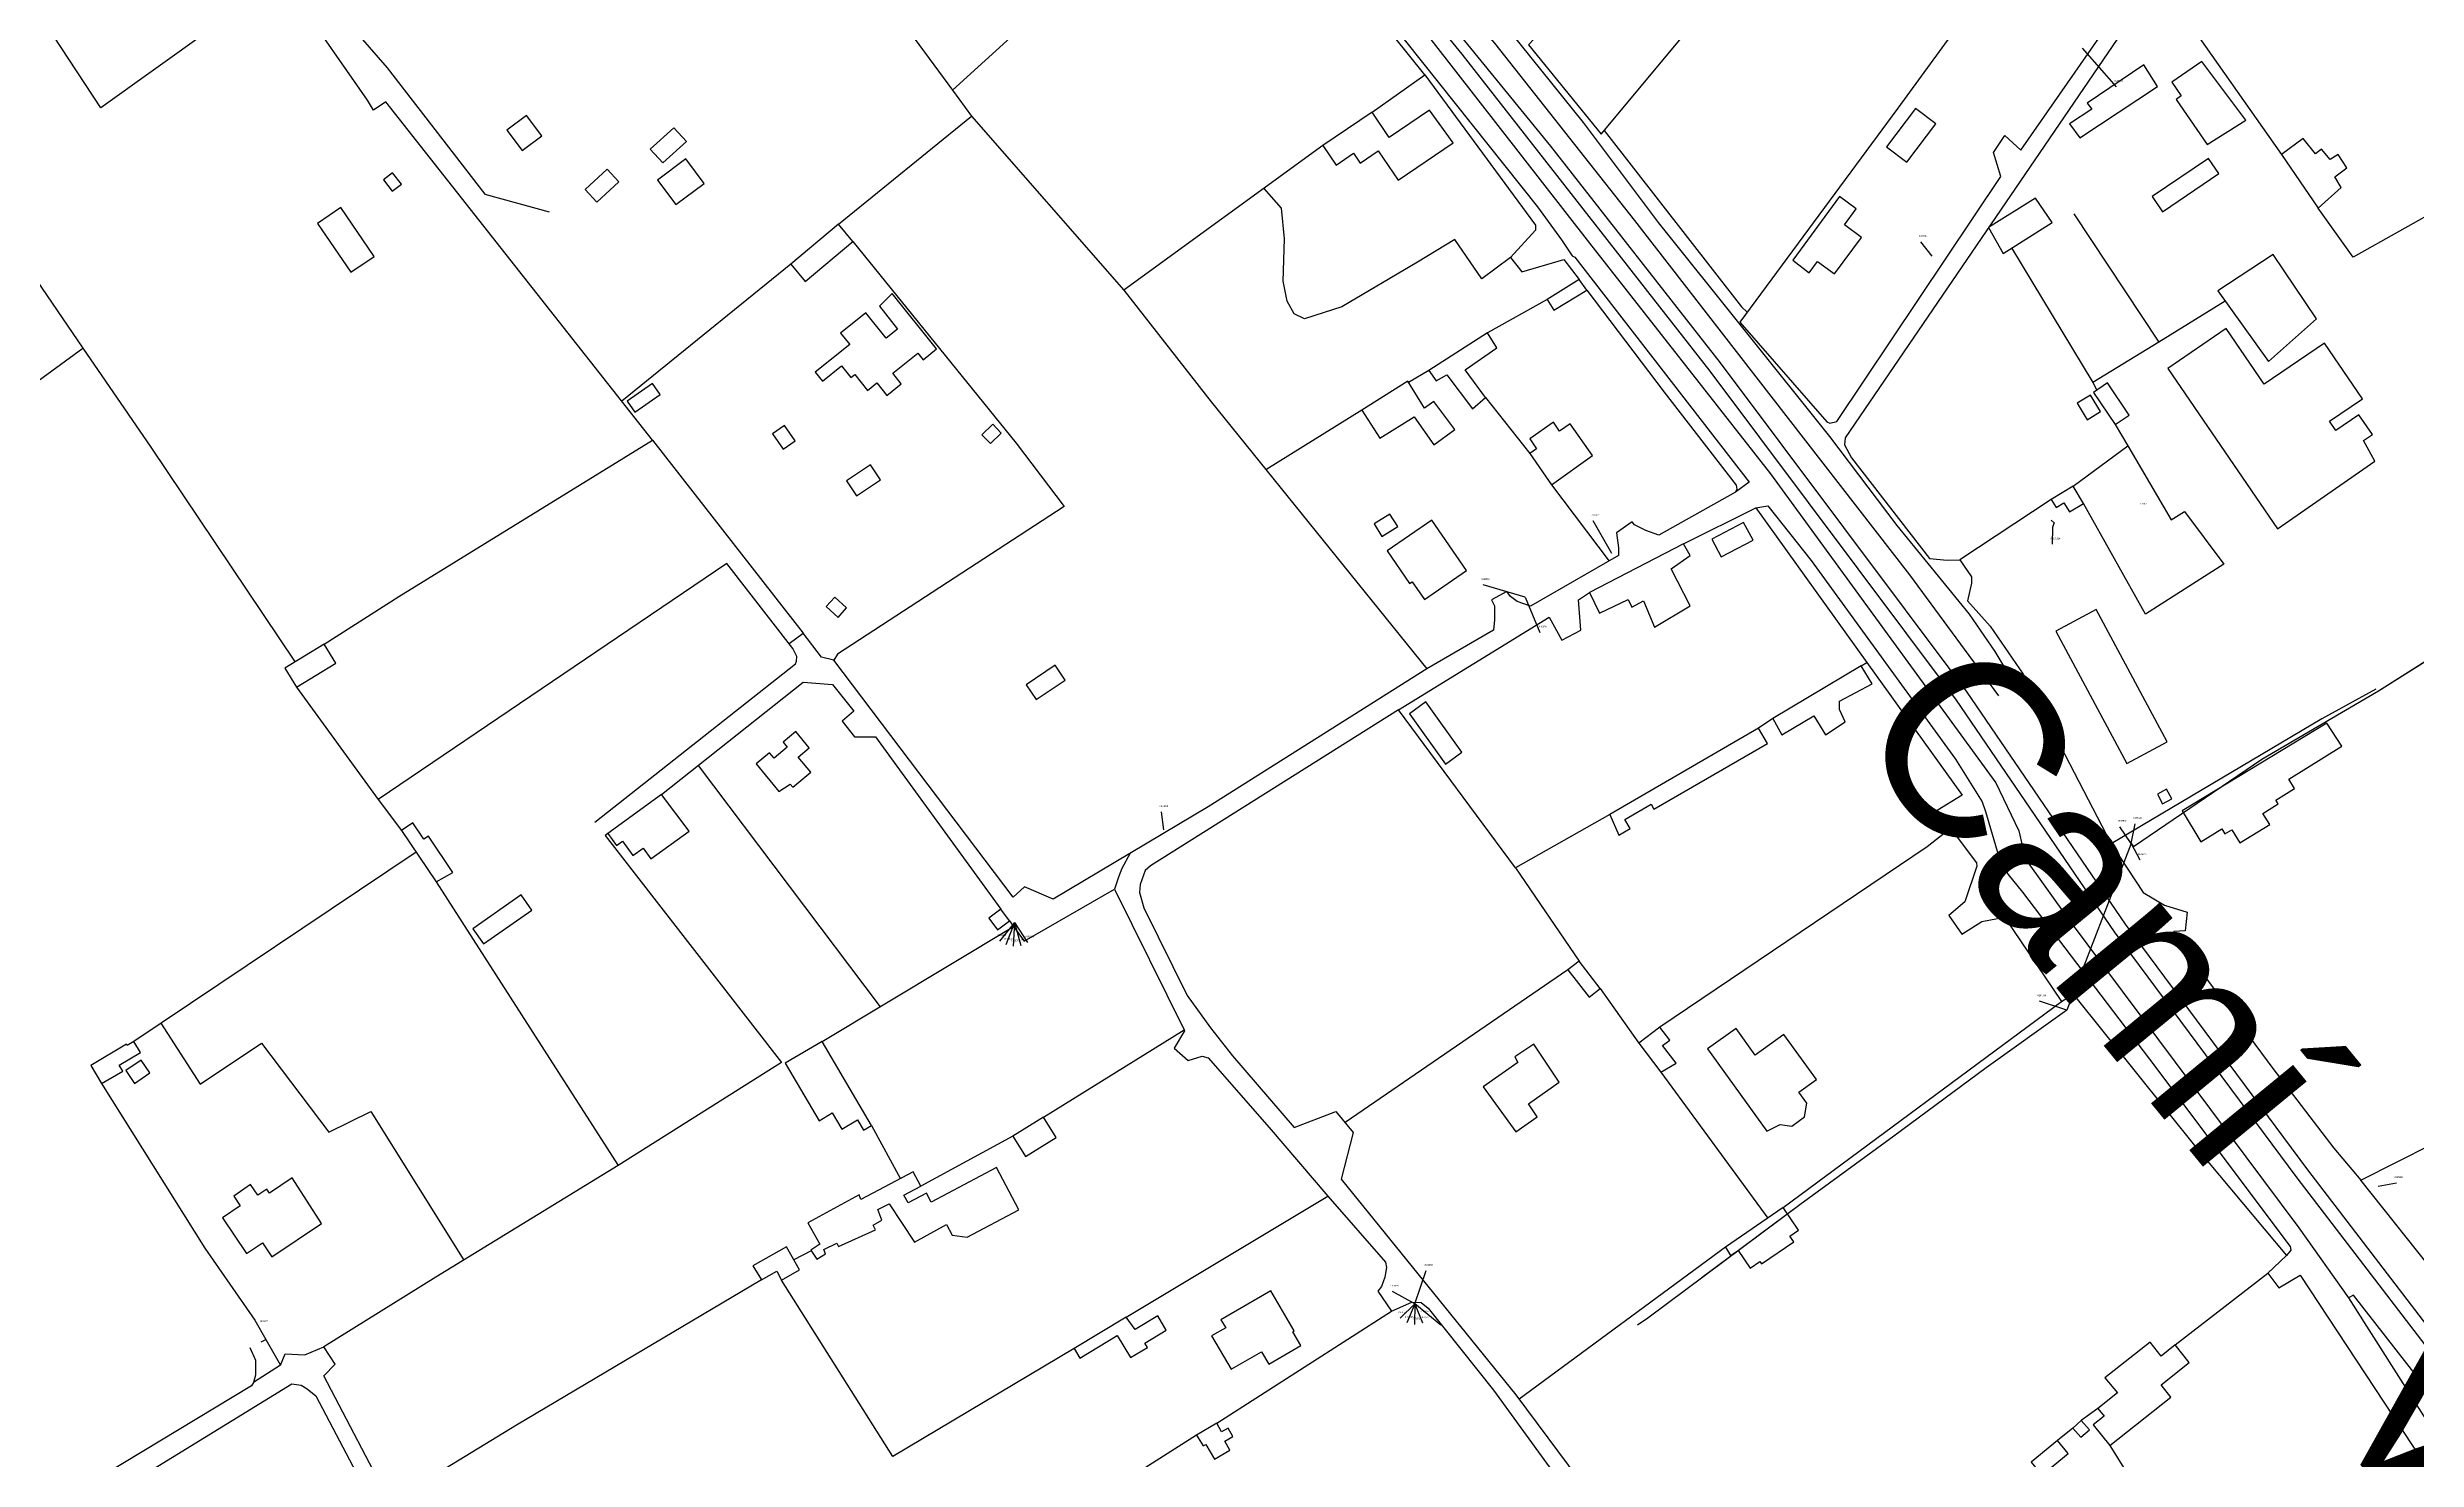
# Model space of a CAD drawing. Header units: millimetres. Extents: x 487814 to 495125, y 4392873 to 4398925.
# Drawn here: x 493228 to 493762, y 4395401 to 4395719 of the extents above; entities that cross this region are included whole.
import ezdxf
from ezdxf.enums import TextEntityAlignment as Align

# ---------------------------------------------------------------- set-up
doc = ezdxf.new("R2010")
doc.units = ezdxf.units.MM
doc.linetypes.add('Tramo_BT__380_A_E_Tr', pattern=[2, 1, 1])
doc.linetypes.add('Tramo_BT__380_A_P_Tr', pattern=[2, 1, 1])
for name, color, linetype in [('Acometida_rotulo', 7, 'Continuous'), ('Cartografia_Base', 8, 'Continuous'), ('Texto_Cartografia_Territorial', 7, 'Continuous'), ('Tramo_BT__380_A_E_Trazado', 10, 'Tramo_BT__380_A_E_Tr'), ('Tramo_BT__380_A_P_Trazado', 10, 'Tramo_BT__380_A_P_Tr')]:
    doc.layers.add(name, color=color, linetype=linetype)
doc.styles.get("Standard").update_dxf_attribs({"font": 'arial.ttf'})

msp = doc.modelspace()

# ---------------------------------------------------------------- linework, layer by layer
at = {"layer": 'Cartografia_Base'}
for p, q in [((493707.24, 4395729.18, 97.7), (493731.5, 4395694.7, 97.3)), ((493432.16, 4395709.16, 101.18), (493436.47, 4395703.31, 101.09)), ((493406.52, 4395679.01, 102.1), (493436.47, 4395703.31, 101.09)), ((493436.47, 4395703.31, 101.09), (493470.76, 4395664.14, 100.28)), ((493515.6, 4395696.72, 101.49), (493470.76, 4395664.14, 100.28)), ((493684.73, 4395681.35, 97.7), (493703.85, 4395652.5, 97.91)), ((493670.7, 4395673.67, 97.91), (493689.01, 4395643.41, 98.31)), ((493395.72, 4395670.03, 104.32), (493357.67, 4395639.2, 105.33)), ((493566.12, 4395662.05, 102.5), (493552.64, 4395654.55, 102.5)), ((493718.83, 4395661.69, 97.5), (493703.85, 4395652.5, 97.91)), ((493703.85, 4395652.5, 97.91), (493689.01, 4395643.41, 98.31)), ((493539.49, 4395646.11, 100.28), (493534.86, 4395643.42, 100.28)), ((493689.01, 4395643.41, 98.31), (493689.89, 4395641.64, 97.91)), ((493524.33, 4395637.13, 100.28), (493502.75, 4395623.72, 100.28)), ((493552.18, 4395640, 101.29), (493562.19, 4395627.37, 101.29)), ((493694.07, 4395633.92, 98.11), (493696.89, 4395629.11, 98.07)), ((493364.62, 4395630.42, 103.51), (493398.55, 4395586.98, 102.91)), ((493684.56, 4395620.02, 97.51), (493696.89, 4395629.11, 98.07)), ((493567.05, 4395620.39, 101.29), (493580.04, 4395603.2, 101.29)), ((493679.64, 4395617.05, 100.32), (493659.05, 4395603.48, 98.52)), ((493395.36, 4395584.6, 102.91), (493398.55, 4395586.98, 102.91)), ((493636.86, 4395579.64, 100.76), (493638.14, 4395580.37, 101.67)), ((493284.39, 4395574.81, 103.11), (493302.82, 4395549.55, 102.91)), ((493616.9, 4395567.73, 99.95), (493613.73, 4395565.59, 99.95)), ((493374.86, 4395557.18, 102.91), (493415.84, 4395502.88, 101.9)), ((493311.37, 4395537.67, 101.97), (493247.81, 4395495.07, 101.97)), ((493315.86, 4395530.99, 103.11), (493356.9, 4395467.11, 101.29)), ((493559.01, 4395534.13, 97.94), (493573.3, 4395513.11, 97.74)), ((493402.82, 4395495.07, 102.5), (493445.91, 4395520.92, 102.44)), ((493444.97, 4395522.2, 102.5), (493445.91, 4395520.92, 102.44)), ((493570.78, 4395511.16, 98.54), (493520.59, 4395476.81, 98.34)), ((493578.06, 4395506.95, 97.33), (493586.72, 4395494.67, 97.13)), ((493619.25, 4395457.65, 97.18), (493681.95, 4395504.03, 97.96)), ((493452.66, 4395478.04, 102.3), (493484.34, 4395497.66, 100.28)), ((493591.7, 4395488.11, 97.33), (493615.8, 4395455.28, 97.13)), ((493413.96, 4395476.14, 101.29), (493420.44, 4395464.16, 101.29)), ((493445.76, 4395473.76, 102.1), (493425.01, 4395462.46, 102.5)), ((493471.31, 4395433, 101.09), (493516.68, 4395460.24, 99.98)), ((493400.34, 4395447.93, 100.48), (493396.44, 4395445.92, 100.48)), ((493606.27, 4395448.75, 97.19), (493559.8, 4395414.55, 98.27)), ((493707.59, 4395426.75, 96.34), (493728.45, 4395442.91, 97.13)), ((493491.67, 4395409.09, 100.78), (493531.06, 4395434.34, 100.1)), ((493276.48, 4395427.45, 103.31), (493277.48, 4395427.95, 104.24)), ((493280.79, 4395422.2, 102.71), (493274.76, 4395418.27, 102.71)), ((493690.15, 4395412.46, 96.75), (493686.41, 4395409.69, 96.75)), ((493684.51, 4395408, 96.75), (493681.05, 4395405.25, 96.75))]:
    msp.add_line(p, q, dxfattribs=at)
for points in [[(493225.99, 4396081.46, 109.32), (493239.39, 4396071.25, 109.32), (493244.06, 4396067.45, 109.18), (493248.95, 4396063.19, 108.87), (493264.01, 4396049.45, 108.71), (493293.71, 4396020.97, 108.18), (493321.63, 4395990.77, 107.45), (493342.11, 4395967.05, 107.13), (493366.88, 4395937.12, 106.39), (493388.24, 4395910.6, 105.51), (493469.96, 4395811.36, 104.75), (493546.92, 4395717.28, 102.74), (493602.72, 4395645.95, 101.53), (493658.21, 4395571.91, 100.32), (493693.84, 4395519.72, 99.52), (493734.98, 4395464.34, 98.71), (493777.05, 4395409.43, 97.51), (493836.33, 4395333.29, 96.3), (493860.16, 4395303.13, 95.9), (493877.02, 4395284.15, 95.49), (493894.85, 4395264.69, 95.09), (493912.92, 4395246.87, 94.89), (493972.83, 4395191.4, 94.04), (494013.05, 4395153.78, 93.84)], [(493337.03, 4395977.49, 102.86), (493340.36, 4395977.07, 102.86), (493343.98, 4395975.73, 102.94), (493347.51, 4395973.52, 103.06), (493351.08, 4395969.49, 103.37), (493354.42, 4395965, 103.89), (493357.06, 4395960.9, 104.04), (493361.44, 4395954.7, 104.06), (493373.31, 4395940.36, 104.01), (493376.51, 4395937.39, 104.01), (493378.71, 4395935.06, 104.13), (493382.32, 4395930.33, 104.13), (493389.1, 4395920.8, 103.95), (493414.43, 4395888.34, 103.76), (493431.44, 4395867.02, 103.36), (493455.16, 4395839.43, 103.16), (493502.16, 4395780.76, 102.95), (493529.3, 4395748.35, 102.15), (493554.25, 4395719.78, 101.14), (493585.78, 4395679.82, 99.73), (493647.72, 4395600.07, 99.12), (493667.77, 4395572.84, 99.12)], [(493337.79, 4395976.56, 105), (493344.41, 4395968.98, 105), (493369.21, 4395939, 105.04), (493390.58, 4395912.49, 105.08), (493566.89, 4395696.62, 101.94), (493605.09, 4395647.78, 100.26), (493660.65, 4395573.65, 100), (493696.28, 4395521.46, 97.21), (493737.39, 4395466.13, 97.13), (493779.42, 4395411.27, 95), (493838.64, 4395335.2, 95.71), (493862.46, 4395305.05, 95), (493879.26, 4395286.15, 95), (493897.01, 4395266.77, 95), (493915.01, 4395249.02, 94.14), (493932.11, 4395233.11, 94.14), (493966.99, 4395201.97, 94.89)], [(493558.92, 4395722.93, 101.95), (493563.69, 4395725.96, 101.75), (493565.43, 4395723.17, 101.75), (493561.92, 4395719.37, 101.55), (493578.24, 4395699.32, 100.94), (493665.48, 4395803.99, 99.12), (493647.89, 4395823.22, 99.73), (493647.55, 4395823.39, 99.74), (493588.06, 4395758.55, 100.33), (493556.42, 4395725.77, 102.04), (493558.92, 4395722.93, 101.95)], [(493290.68, 4395584.46, 103.91), (493307.43, 4395595.2, 103.91), (493364.62, 4395630.42, 104.12), (493304.57, 4395706.55, 104.52), (493301.73, 4395704.68, 103.91), (493300.42, 4395706.98, 103.91), (493284.74, 4395729.55, 103.91), (493256.9, 4395769.22, 104.32), (493242.28, 4395789.5, 104.32), (493238.36, 4395791.95, 104.72), (493237.18, 4395786.89, 105.33), (493236.57, 4395785.24, 105.33), (493217.74, 4395761.08, 106.54), (493217.28, 4395760.12, 106.54), (493217.69, 4395757.04, 106.54), (493215.38, 4395754.05, 106.54), (493211.59, 4395754.09, 106.54), (493203.12, 4395743.14, 106.94), (493186.43, 4395724.11, 106.94), (493236.29, 4395651.15, 104.55)], [(493474.72, 4395794.88, 103.82), (493563.96, 4395682.97, 101.6), (493569.34, 4395675.5, 101.6), (493571.74, 4395671.92, 101.39), (493572.37, 4395671.58, 101.39), (493611.59, 4395620.93, 100.96), (493608.56, 4395618.72, 100.99)], [(493369.74, 4395790.53, 103.39), (493383.25, 4395774.47, 102.5), (493406.49, 4395744.07, 101.69), (493432.16, 4395709.16, 101.18)], [(493494.72, 4395766.42, 103.44), (493469.79, 4395743.4, 102.43), (493432.16, 4395709.16, 101.18)], [(493538.59, 4395712.67, 102.64), (493517.36, 4395739.08, 103.64), (493494.72, 4395766.42, 103.44)], [(493218.99, 4395762.7, 104.92), (493244.7, 4395747.17, 104.72), (493264.6, 4395722.57, 104.52), (493240.37, 4395705.19, 104.92), (493224.17, 4395729.8, 105.53), (493218.52, 4395737.24, 104.92), (493210.24, 4395752.35, 104.92)], [(493704.36, 4395741.01, 98.11), (493686.16, 4395761.47, 99.32), (493645.06, 4395705.15, 100.12), (493609.5, 4395657, 101.13), (493629.12, 4395634.53, 100.93), (493629.75, 4395634.26, 100.93), (493631.37, 4395634.61, 100.93), (493668.28, 4395689.74, 100.12), (493666.66, 4395695.16, 99.92), (493669.2, 4395699, 99.52), (493672.8, 4395695.67, 99.52), (493704.36, 4395741.01, 98.11)], [(493529.87, 4395733.59, 102.81), (493575.65, 4395674.73, 101.6), (493616.39, 4395622.81, 100.79), (493667.19, 4395553.3, 99.58), (493672.33, 4395542.44, 99.58), (493673.15, 4395538.84, 99.58), (493673.46, 4395536.59, 99.58), (493683.65, 4395522.32, 98.97), (493735.39, 4395453.09, 95.94), (493746.6, 4395437.32, 95.54)], [(493292.14, 4395728.49, 103.93), (493294.67, 4395725.87, 104.12), (493304.83, 4395714.21, 103.71), (493326.85, 4395685.76, 103.71), (493341.34, 4395681.83, 103.51)], [(493550.65, 4395731.28, 101.94), (493574.21, 4395701.92, 100.94), (493591.13, 4395679.39, 99.93), (493629.72, 4395631.25, 98.92), (493644.84, 4395611.2, 98.92), (493661.15, 4395591.27, 99.12), (493666.96, 4395582.87, 99.12), (493671.52, 4395575.17, 99.12)], [(493697.87, 4395725.65, 98.91), (493633.22, 4395630.93, 98.92), (493633.08, 4395629.37, 98.92), (493634.63, 4395626.43, 98.92), (493652.21, 4395603.78, 99.12), (493656.21, 4395603.43, 98.92), (493659.05, 4395603.48, 98.52)], [(493526.66, 4395704.21, 103.91), (493538.59, 4395712.67, 103.91), (493563.48, 4395678.84, 103.51), (493563.45, 4395677.66, 103.51), (493557.85, 4395671.53, 103.51), (493560.41, 4395668.31, 103.51), (493569.87, 4395671.07, 103.11), (493573.29, 4395666.55, 102.66)], [(493703.57, 4395710.04, 97.76), (493700.51, 4395714.91, 97.86), (493687.71, 4395706.25, 98.14), (493688.82, 4395704.95, 98.11), (493683.78, 4395701.6, 98.22), (493686.1, 4395698.44, 98.15), (493703.57, 4395710.04, 97.76)], [(493714.74, 4395696.95, 97.43), (493723.45, 4395702.48, 97.23), (493713.53, 4395715.67, 97.53), (493706.81, 4395711.01, 97.68), (493708.9, 4395707.93, 97.62), (493707.77, 4395707.09, 97.64), (493714.74, 4395696.95, 97.43)], [(493335.26, 4395695.6, 107.2), (493339.65, 4395698.89, 107.2), (493336.21, 4395703.48, 107.2), (493331.82, 4395700.19, 107.2), (493335.26, 4395695.6, 107.2)], [(493366.89, 4395692.81, 105.39), (493372.23, 4395697.63, 105.39), (493369.42, 4395700.74, 105.39), (493364.08, 4395695.92, 105.39), (493366.89, 4395692.81, 105.39)], [(493522.52, 4395695, 101.44), (493524.02, 4395692.79, 101.38), (493528.07, 4395695.53, 101.54), (493532.54, 4395688.93, 101.37), (493544.91, 4395697.31, 101.83), (493539.6, 4395704.7, 102.02), (493530.5, 4395698.54, 101.68), (493526.66, 4395704.21, 101.82), (493515.6, 4395696.72, 101.4), (493518.58, 4395692.33, 101.29), (493522.52, 4395695, 101.44)], [(493578.92, 4395700.14, 100.78), (493609.86, 4395660.39, 99.4), (493611.14, 4395659.22, 99.37)], [(493647.09, 4395693.02, 99.08), (493653.63, 4395701.63, 98.98), (493649.1, 4395705.07, 99.11), (493642.56, 4395696.46, 99.21), (493647.09, 4395693.02, 99.08)], [(493739.75, 4395682.63, 96.74), (493744.91, 4395687.32, 96.71), (493743.55, 4395689.67, 96.74), (493746.2, 4395691.68, 96.72), (493744.26, 4395694.7, 96.76), (493742.49, 4395693.6, 96.78), (493740.54, 4395695.95, 96.81), (493739.15, 4395694.87, 96.8), (493736.41, 4395698.29, 96.89), (493731.5, 4395694.7, 97), (493739.75, 4395682.63, 96.74)], [(493305.96, 4395686.44, 106.19), (493308.04, 4395688.05, 106.19), (493306.06, 4395690.62, 106.19), (493303.98, 4395689.01, 106.19), (493305.96, 4395686.44, 106.19)], [(493352.03, 4395683.96, 107), (493357.04, 4395688.56, 107), (493354.42, 4395691.42, 107), (493349.41, 4395686.82, 107), (493352.03, 4395683.96, 107)], [(493369.84, 4395683.44, 104.79), (493376.24, 4395688.21, 104.79), (493372.14, 4395693.71, 104.79), (493365.74, 4395688.94, 104.79), (493369.84, 4395683.44, 104.79)], [(493704.71, 4395681.82, 97.62), (493717.39, 4395690.4, 97.33), (493715.05, 4395693.85, 97.41), (493702.37, 4395685.27, 97.69), (493704.71, 4395681.82, 97.62)], [(493557.85, 4395671.53, 101.35), (493551.42, 4395666.69, 101.15), (493545.28, 4395675.57, 101.15), (493536.93, 4395670.48, 100.94), (493519.83, 4395660.43, 100.43), (493511.48, 4395657.69, 100.22), (493509.13, 4395658.86, 100.19), (493507.57, 4395661.73, 100.21), (493506.65, 4395666.17, 100.27), (493506.91, 4395675.7, 100.55), (493506.26, 4395682.61, 100.78), (493502.34, 4395687.09, 100.88)], [(493630.83, 4395667.82, 99.22), (493636.9, 4395676.06, 99.16), (493633.06, 4395678.89, 99.27), (493635.71, 4395682.48, 99.25), (493631.98, 4395685.23, 99.36), (493621.44, 4395670.93, 99.47), (493625.11, 4395668.08, 99.36), (493627, 4395670.64, 99.34), (493630.83, 4395667.82, 99.22)], [(493668.78, 4395672.46, 98.39), (493679.85, 4395679.42, 98.2), (493676.07, 4395684.92, 98.34), (493665.48, 4395678.28, 98.52), (493668.78, 4395672.46, 98.39)], [(493296.63, 4395668.2, 104.06), (493301.88, 4395671.77, 104.11), (493294.4, 4395682.76, 104.31), (493289.15, 4395679.19, 104.31), (493296.63, 4395668.2, 104.06)], [(493398.95, 4395666.15, 101.77), (493409.75, 4395675.13, 101.39), (493406.52, 4395679.01, 101.52), (493395.72, 4395670.03, 101.87), (493398.95, 4395666.15, 101.77)], [(493768.53, 4395683.31, 97.5), (493747.67, 4395671.64, 97.1), (493739.75, 4395682.63, 97.1)], [(493409.75, 4395675.13, 103.31), (493446.48, 4395629.75, 102.7), (493457.32, 4395615.49, 101.9), (493406.28, 4395582.21, 103.91), (493405.46, 4395580.9, 102.7)], [(493728.56, 4395648.15, 96.95), (493739.41, 4395657.71, 96.63), (493729.62, 4395672.22, 96.95), (493717.16, 4395664.02, 97.2), (493728.56, 4395648.15, 96.95)], [(493470.76, 4395664.14, 100.28), (493490.44, 4395639.01, 99.68), (493538.97, 4395578.97, 99.27), (493489.73, 4395547.9, 98.87), (493454.81, 4395527.11, 100.69), (493448.39, 4395529.86, 101.09), (493445.85, 4395527.53, 101.09), (493405.46, 4395580.9, 102.7), (493402.67, 4395581.57, 102.91), (493398.55, 4395586.98, 102.91)], [(493418.58, 4395663.45, 101.04), (493415.7, 4395660.54, 101.15), (493419.81, 4395655.42, 101.02), (493417.24, 4395653.36, 101.14), (493412.65, 4395659.07, 101.28), (493406.98, 4395654.52, 101.53), (493409.05, 4395651.94, 101.47), (493401.26, 4395645.68, 101.82), (493402.87, 4395643.68, 101.76), (493407.15, 4395647.12, 101.57), (493409.27, 4395644.48, 101.51), (493410.15, 4395645.18, 101.47), (493413.02, 4395641.6, 101.38), (493415.11, 4395643.28, 101.29), (493417.35, 4395640.49, 101.22), (493420.6, 4395643.1, 101.07), (493418.71, 4395645.46, 101.13), (493424.35, 4395649.99, 100.88), (493425.53, 4395648.52, 100.84), (493428.59, 4395650.98, 100.71), (493418.58, 4395663.45, 101.04)], [(493575.06, 4395664.21, 102.66), (493592.44, 4395641.23, 101.29), (493608.71, 4395620.29, 101.69), (493608.81, 4395619.36, 101.69), (493608.56, 4395618.72, 101.69), (493591.26, 4395609.05, 101.29), (493588.34, 4395610.06, 101.29), (493585.81, 4395611.37, 101.29), (493585.26, 4395612, 101.29), (493581.7, 4395609.56, 101.69), (493582.2, 4395606.17, 101.49), (493582.17, 4395604.42, 101.49), (493562.36, 4395593.01, 100.28), (493559.37, 4395594.08, 100.28), (493557.86, 4395595.22, 100.28), (493557.02, 4395596.37, 100.28), (493553.56, 4395594.44, 100.28), (493554.22, 4395593.1, 100.28), (493554.27, 4395590, 100.28), (493554.01, 4395587.67, 100.28), (493538.97, 4395578.97, 99.27)], [(493567.61, 4395659.67, 103.31), (493575.06, 4395664.21, 103.31), (493573.29, 4395666.55, 103.31), (493566.12, 4395662.05, 103.31), (493567.61, 4395659.67, 103.31)], [(493543.54, 4395645.09, 100.51), (493549.29, 4395637.49, 100.47), (493552.18, 4395640, 100.56), (493547.61, 4395646.21, 100.6), (493554.74, 4395651.22, 100.81), (493552.64, 4395654.55, 100.82), (493539.49, 4395646.11, 100.5), (493541.12, 4395643.8, 100.45), (493543.54, 4395645.09, 100.51)], [(493730.58, 4395610.47, 96.72), (493752.54, 4395625.7, 96.09), (493749.97, 4395630.3, 96.15), (493751.98, 4395631.67, 96.16), (493748.95, 4395636.12, 96.22), (493743.74, 4395632.57, 96.36), (493742.3, 4395634.68, 96.43), (493749.73, 4395639.74, 96.27), (493741.19, 4395652.28, 96.62), (493727.58, 4395643.01, 97.06), (493719.06, 4395655.52, 97.08), (493705.87, 4395646.54, 97.36), (493730.58, 4395610.47, 96.72)], [(493166.62, 4395598.31, 103.74), (493189.63, 4395615.54, 104.55), (493220.41, 4395639.52, 104.15), (493236.29, 4395651.15, 104.55)], [(493236.29, 4395651.15, 104.55), (493251.64, 4395628.81, 103.31), (493284.1, 4395580.45, 103.71)], [(493360.59, 4395636.69, 105.99), (493366.33, 4395640.69, 105.99), (493364.6, 4395643.18, 105.99), (493358.86, 4395639.18, 105.99), (493360.59, 4395636.69, 105.99)], [(493540.61, 4395629.35, 100.21), (493545.33, 4395632.79, 100.33), (493540.61, 4395639.12, 100.36), (493538.51, 4395637.63, 100.3), (493534.71, 4395643.66, 100.39), (493524.33, 4395637.13, 100.1), (493528.4, 4395630.83, 100.02), (493536.12, 4395635.67, 100.23), (493540.61, 4395629.35, 100.21)], [(493694.07, 4395633.92, 99.92), (493697.22, 4395636.05, 99.92), (493692.33, 4395643.29, 99.92), (493689.18, 4395641.16, 99.92), (493694.07, 4395633.92, 99.92)], [(493687.75, 4395635.02, 99.72), (493690.75, 4395636.86, 99.72), (493688.47, 4395640.57, 99.72), (493685.47, 4395638.73, 99.72), (493687.75, 4395635.02, 99.72)], [(493394.05, 4395628.38, 104.59), (493396.72, 4395630.23, 104.59), (493394.31, 4395633.71, 104.59), (493391.64, 4395631.86, 104.59), (493394.05, 4395628.38, 104.59)], [(493440.69, 4395629.65, 103.58), (493443.14, 4395631.99, 103.58), (493441.24, 4395633.98, 103.58), (493438.79, 4395631.64, 103.58), (493440.69, 4395629.65, 103.58)], [(493567.05, 4395620.39, 100.47), (493576.33, 4395626.93, 100.66), (493571.32, 4395634.12, 100.73), (493568.9, 4395632.43, 100.67), (493567.51, 4395634.43, 100.66), (493562.17, 4395630.71, 100.54), (493563.74, 4395628.45, 100.54), (493562.19, 4395627.37, 100.51), (493567.05, 4395620.39, 100.47)], [(493696.89, 4395629.11, 98.07), (493706.66, 4395612.44, 97.91), (493709.62, 4395614.37, 97.71), (493718.54, 4395602.49, 97.1), (493700.84, 4395591.21, 97.1), (493686.89, 4395616.15, 97.1)], [(493410.57, 4395617.85, 104.59), (493415.96, 4395621.49, 104.59), (493413.67, 4395624.88, 104.59), (493408.28, 4395621.24, 104.59), (493410.57, 4395617.85, 104.59)], [(493683.72, 4395614.24, 104.55), (493686.89, 4395616.15, 104.55), (493684.56, 4395620.02, 104.55), (493679.64, 4395617.05, 100.32), (493680.75, 4395615.23, 100.32), (493682.49, 4395616.28, 104.75), (493683.72, 4395614.24, 104.55)], [(493596.85, 4395607.05, 102.07), (493613.1, 4395615.16, 101.73), (493638.14, 4395580.37, 101.67)], [(493613.1, 4395615.16, 101.73), (493615.82, 4395615.61, 100.66), (493625.6, 4395603.32, 99.98), (493658.05, 4395558.6, 99.37), (493664.1, 4395549, 99.17), (493664.87, 4395546.85, 99.17), (493667.87, 4395536.63, 99.58), (493669.91, 4395532.67, 99.17), (493673.15, 4395528.66, 98.77), (493701.78, 4395491.03, 97.35), (493733.44, 4395448.93, 96.14), (493733.57, 4395448.07, 96.14), (493732.64, 4395446.84, 96.14)], [(493528.87, 4395608.72, 101.83), (493532.44, 4395610.95, 101.83), (493530.68, 4395613.77, 101.83), (493527.11, 4395611.54, 101.83), (493528.87, 4395608.72, 101.83)], [(493540.1, 4395612.4, 100), (493530.06, 4395605.49, 100), (493535.12, 4395598.16, 99.9), (493535.67, 4395598.54, 99.9), (493538.45, 4395594.52, 99.71), (493547.93, 4395601.06, 99.96), (493540.1, 4395612.4, 100)], [(493605.31, 4395604.11, 104.05), (493612.47, 4395607.9, 104.05), (493610.36, 4395611.89, 104.05), (493603.2, 4395608.1, 104.05), (493605.31, 4395604.11, 104.05)], [(493584.34, 4395594.52, 100), (493585.21, 4395592.85, 100), (493587.83, 4395594.22, 100), (493590.31, 4395588.31, 99.95), (493598.31, 4395593.08, 99.98), (493594.07, 4395601.46, 100.01), (493598.28, 4395604.43, 100.12), (493596.85, 4395607.05, 100.19), (493575.66, 4395596.15, 100), (493577.93, 4395591.49, 100), (493584.34, 4395594.52, 100)], [(493351.59, 4395544.39, 103.51), (493396.78, 4395580.05, 103.51), (493397, 4395580.66, 103.51), (493397.09, 4395581.74, 103.51), (493396.22, 4395583.49, 103.31), (493381.37, 4395602.67, 103.91), (493302.82, 4395549.55, 103.71), (493308.1, 4395542.54, 103.31)], [(493659.05, 4395603.48, 98.52), (493661.67, 4395599.68, 98.72), (493661.66, 4395598.22, 98.72), (493660.75, 4395594.23, 99.11), (493665.85, 4395588.52, 99.11), (493673.33, 4395577.73, 99.11), (493693.17, 4395539.51, 97.7)], [(493406.38, 4395590.52, 104.79), (493408.33, 4395592.67, 104.79), (493405.68, 4395595.08, 104.79), (493403.73, 4395592.93, 104.79), (493406.38, 4395590.52, 104.79)], [(493580.2, 4395546.18, 100.04), (493559.01, 4395534.13, 100.06), (493532.6, 4395569.74, 98.77), (493566.52, 4395590.53, 100.79), (493569.4, 4395585.35, 100.79), (493573.72, 4395587.62, 100.8), (493573.16, 4395594.43, 100.8), (493575.66, 4395596.15, 100.8)], [(493696.68, 4395557.65, 99.92), (493705.72, 4395562.51, 99.92), (493689.73, 4395592.26, 99.92), (493680.69, 4395587.4, 99.92), (493696.68, 4395557.65, 99.92)], [(493284.39, 4395574.81, 102.5), (493293.26, 4395580.21, 102.57), (493290.68, 4395584.46, 102.62), (493281.81, 4395579.06, 102.56), (493284.39, 4395574.81, 102.5)], [(493451.03, 4395572, 104.45), (493457.55, 4395576.38, 104.45), (493455.3, 4395579.73, 104.45), (493448.78, 4395575.35, 104.45), (493451.03, 4395572, 104.45)], [(493618.94, 4395564.08, 99.28), (493626.14, 4395568.37, 99.54), (493628.77, 4395564.09, 99.36), (493633.2, 4395567.03, 99.54), (493631.97, 4395569.8, 99.59), (493631.97, 4395571.67, 99.61), (493639.33, 4395575.53, 99.64), (493636.86, 4395579.64, 99.69), (493616.9, 4395567.73, 99.43), (493618.94, 4395564.08, 99.28)], [(493638.14, 4395580.37, 101.67), (493659.61, 4395550.53, 101.62), (493653.95, 4395547.08, 101.34), (493662.77, 4395535.25, 101.43), (493662.91, 4395534.54, 101.43), (493660.18, 4395526.5, 99.9), (493656.59, 4395523.4, 99.35), (493659.53, 4395519.21, 99.14), (493664.04, 4395522.07, 99.21), (493669.12, 4395523.05, 99.21), (493681.95, 4395504.03, 97.96)], [(493366.64, 4395550.68, 103.71), (493398.54, 4395575.9, 103.31), (493405.11, 4395575.39, 103.11), (493409.96, 4395569.39, 103.11), (493407.3, 4395567.15, 103.11), (493410.13, 4395563.61, 103.51), (493414.79, 4395563.62, 103.51), (493443.03, 4395524.82, 101.9)], [(493752.77, 4395574.32, 96.7), (493740.57, 4395567.65, 96.49), (493693.17, 4395539.51, 97.7)], [(493532.6, 4395569.74, 98.5), (493476.75, 4395534.57, 99.3), (493475.55, 4395533.52, 99.3), (493474.44, 4395530.4, 99.16), (493474.31, 4395528.57, 99.12), (493475.29, 4395525.12, 99.01), (493485.06, 4395505.42, 98.71), (493490.29, 4395498.13, 98.51), (493495.23, 4395491.83, 98.43), (493509.12, 4395475.65, 98.44), (493518.52, 4395479.3, 98), (493522.44, 4395474.59, 97.63), (493519.69, 4395464.02, 98.5), (493559.07, 4395415.53, 97.74), (493575.63, 4395393.25, 97.44), (493600.22, 4395342, 96.78), (493618.92, 4395310.8, 96.42), (493622.68, 4395307.04, 96.36)], [(493543.19, 4395557.5, 98.15), (493546.9, 4395560.15, 98.36), (493538.8, 4395571.47, 98.77), (493535.09, 4395568.82, 98.71), (493543.19, 4395557.5, 98.15)], [(493718.05, 4395542.9, 96.43), (493718.76, 4395541.76, 96.36), (493720.29, 4395542.71, 96.35), (493722.13, 4395539.74, 96.18), (493728.85, 4395543.91, 96.14), (493727.31, 4395546.39, 96.3), (493730.77, 4395548.54, 96.2), (493730.24, 4395549.4, 96.23), (493734.44, 4395552, 96.08), (493733.13, 4395554.1, 96.15), (493745.11, 4395561.53, 95.71), (493741.7, 4395566.73, 95.9), (493709.15, 4395546.94, 96.86), (493713.36, 4395539.99, 96.46), (493718.05, 4395542.9, 96.43)], [(493393.09, 4395551.35, 101.88), (493395.61, 4395552.99, 101.86), (493396.21, 4395552.27, 101.83), (493400.26, 4395555.65, 101.82), (493397.41, 4395559.07, 101.98), (493399.92, 4395561.16, 101.97), (493396.89, 4395564.8, 102.14), (493394.01, 4395562.4, 102.15), (493394.94, 4395561.29, 102.1), (493391.97, 4395558.81, 102.11), (493390.95, 4395560.04, 102.16), (493387.94, 4395557.53, 102.17), (493393.09, 4395551.35, 101.88)], [(493582.23, 4395541.47, 101.02), (493584.82, 4395542.97, 101.02), (493583.62, 4395545.04, 101.02), (493589.5, 4395548.44, 101.02), (493590.14, 4395547.33, 101.02), (493615.73, 4395562.14, 101.02), (493613.73, 4395565.59, 101.02), (493580.2, 4395546.18, 101.02), (493582.23, 4395541.47, 101.02)], [(493360.19, 4395536.9, 101.98), (493362.49, 4395538.58, 102), (493364.26, 4395536.15, 101.97), (493372.82, 4395542.4, 102.04), (493366.64, 4395550.68, 102.15), (493354.55, 4395541.85, 102.04), (493356.52, 4395539.15, 102.01), (493357.84, 4395540.12, 102.02), (493360.19, 4395536.9, 101.98)], [(493704.72, 4395548.58, 100.52), (493706.79, 4395549.7, 100.52), (493705.62, 4395551.86, 100.52), (493703.55, 4395550.74, 100.52), (493704.72, 4395548.58, 100.52)], [(493315.86, 4395530.99, 101.92), (493319.64, 4395533.12, 101.94), (493314.14, 4395541.3, 102.05), (493313.07, 4395540.58, 102.04), (493310.62, 4395544.23, 102.09), (493308.1, 4395542.54, 102.07), (493315.86, 4395530.99, 101.92)], [(493354.55, 4395541.85, 103.48), (493353.93, 4395541.39, 103.48), (493393.67, 4395490.35, 102.7), (493356.9, 4395467.11, 101.29)], [(493656.98, 4395543.01, 99.15), (493651.68, 4395538.85, 99.15), (493591.47, 4395498.28, 99.55)], [(493472.18, 4395537.45, 99.37), (493470.3, 4395533.95, 99.46), (493469.53, 4395532.04, 99.51), (493468.69, 4395529.31, 99.58)], [(493693.17, 4395539.51, 97.7), (493700.38, 4395528.59, 96.7), (493705.18, 4395525.74, 96.74), (493710.22, 4395524.19, 96.73), (493709.79, 4395519.96, 96.66), (493707.25, 4395519.82, 96.44), (493707.17, 4395519.22, 96.47), (493729.58, 4395488.97, 96.42), (493743.27, 4395471.02, 95.61), (493749.4, 4395463.86, 95.72)], [(493445.91, 4395520.92, 102.44), (493448.33, 4395517.62, 102.3), (493468.69, 4395529.31, 100.89), (493484.34, 4395497.66, 100.28)], [(493749.4, 4395463.86, 95.72), (493805.59, 4395492.2, 94.98), (493878.8, 4395530.54, 95.14)], [(493326.55, 4395517.01, 101.73), (493337.4, 4395524.64, 101.83), (493335.01, 4395528.04, 101.87), (493324.16, 4395520.41, 101.78), (493326.55, 4395517.01, 101.73)], [(493443.03, 4395524.82, 102.86), (493440.34, 4395522.83, 102.86), (493442.28, 4395520.21, 102.86), (493444.97, 4395522.2, 102.86), (493443.03, 4395524.82, 102.86)], [(493575.54, 4395505, 99.01), (493578.06, 4395506.95, 99.01), (493573.3, 4395513.11, 99.01), (493570.78, 4395511.16, 99.01), (493575.54, 4395505, 99.01)], [(493681.95, 4395504.03, 97.96), (493684.59, 4395505.67, 97.33), (493712.49, 4395470.91, 96.53), (493732.64, 4395446.84, 96.93), (493728.45, 4395442.91, 97.13)], [(493253.89, 4395499.15, 102.25), (493262.71, 4395485.46, 102.25), (493276.51, 4395494.66, 102.04), (493291.7, 4395474.65, 102.11), (493301.13, 4395479.25, 101.95), (493322.08, 4395445.82, 101.88)], [(493484.34, 4395497.66, 100.28), (493484.43, 4395497.48, 100.28), (493482.13, 4395493.55, 100.48), (493485.23, 4395490.79, 100.48), (493488.39, 4395491.73, 100.48), (493489.76, 4395491.33, 100.48), (493503.5, 4395475.7, 99.48), (493516.68, 4395460.24, 99.98)], [(493591.7, 4395488.11, 99.21), (493595.15, 4395490.15, 99.21), (493592.12, 4395494.14, 99.21), (493593.71, 4395495.34, 99.21), (493591.47, 4395498.28, 99.21), (493586.72, 4395494.67, 99.21), (493591.7, 4395488.11, 99.21)], [(493615.56, 4395474.87, 96.48), (493618.61, 4395476.39, 96.43), (493621.18, 4395475.97, 96.4), (493624.07, 4395478.06, 96.35), (493624.58, 4395481.19, 96.33), (493622.82, 4395483.63, 96.35), (493626.74, 4395486.46, 96.55), (493619.44, 4395496.59, 96.88), (493612.99, 4395491.94, 96.55), (493608.64, 4395497.98, 96.75), (493602.23, 4395493.36, 96.61), (493615.56, 4395474.87, 96.48)], [(493240.51, 4395485.56, 104.39), (493245.32, 4395488.33, 104.39), (493244.51, 4395489.7, 104.39), (493249.31, 4395492.53, 104.39), (493247.81, 4395495.07, 104.39), (493246.28, 4395494.17, 104.39), (493246.14, 4395494.41, 104.39), (493238.09, 4395489.67, 104.39), (493240.51, 4395485.56, 104.39)], [(493402.82, 4395495.07, 100.67), (493394.5, 4395490.17, 100.74), (493402.13, 4395477.21, 100.56), (493405.07, 4395478.99, 100.54), (493407.23, 4395475.33, 100.48), (493410.79, 4395477.42, 100.45), (493412.16, 4395475.08, 100.42), (493413.96, 4395476.14, 100.4), (493402.82, 4395495.07, 100.67)], [(493559.04, 4395474.74, 97.28), (493563.88, 4395478.1, 97.2), (493561.89, 4395481.01, 97.22), (493568.79, 4395485.88, 97.1), (493563.12, 4395494.43, 97.15), (493558.84, 4395491.57, 97.22), (493559.52, 4395490.34, 97.22), (493551.67, 4395484.86, 97.38), (493559.04, 4395474.74, 97.28)], [(493247.94, 4395485.61, 103.38), (493251.39, 4395487.98, 103.38), (493249.42, 4395490.85, 103.38), (493245.97, 4395488.48, 103.38), (493247.94, 4395485.61, 103.38)], [(493240.51, 4395485.56, 103.31), (493263.75, 4395448.53, 103.91), (493275.02, 4395432.33, 104.12), (493277.48, 4395427.95, 104.24)], [(493448.63, 4395469.14, 100), (493455.53, 4395473.42, 100), (493452.66, 4395478.04, 100), (493445.76, 4395473.76, 100), (493448.63, 4395469.14, 100)], [(493356.9, 4395467.11, 101.29), (493315.78, 4395441.97, 102.1), (493290.61, 4395426.32, 103.51)], [(493401.64, 4395446.02, 100.36), (493403.56, 4395447.27, 100.35), (493403.21, 4395448.24, 100.36), (493406.12, 4395449.67, 100.33), (493406.5, 4395448.89, 100.32), (493414.79, 4395452.68, 100.24), (493414.33, 4395453.71, 100.25), (493416.24, 4395454.81, 100.23), (493415.36, 4395457.21, 100.26), (493417.94, 4395458.53, 100.24), (493423.61, 4395449.89, 100.11), (493430.82, 4395453.83, 100.04), (493432.13, 4395451.45, 100), (493435.49, 4395451.03, 100), (493447.11, 4395457.17, 100), (493442.08, 4395466.69, 100), (493427.34, 4395458.89, 100.12), (493426.28, 4395460.9, 100.14), (493422.15, 4395458.71, 100.18), (493421.23, 4395460.46, 100.21), (493425.01, 4395462.46, 100.17), (493423.31, 4395465.68, 100.21), (493411.51, 4395459.44, 100.32), (493411.14, 4395460.51, 100.34), (493399.61, 4395454.25, 100.44), (493402.31, 4395449.4, 100.38), (493400.23, 4395448.1, 100.4), (493401.64, 4395446.02, 100.36)], [(493278.89, 4395446.54, 102.68), (493290.01, 4395454.06, 102.45), (493283.41, 4395464.35, 102.36), (493278.3, 4395460.89, 102.46), (493277.7, 4395461.78, 102.45), (493275.69, 4395460.42, 102.5), (493274.07, 4395462.82, 102.47), (493270.27, 4395460.25, 102.55), (493271.76, 4395458.05, 102.57), (493267.75, 4395455.33, 102.65), (493273.19, 4395447.29, 102.72), (493276.75, 4395449.7, 102.65), (493278.89, 4395446.54, 102.68)], [(493516.68, 4395460.24, 99.98), (493529.72, 4395445.38, 99.98), (493529.89, 4395444.14, 99.98), (493529.57, 4395441.97, 99.98), (493528.76, 4395439.88, 99.98), (493527.95, 4395438.81, 99.98), (493531.06, 4395434.34, 100.1)], [(493874.55, 4395306.54, 93.92), (493872.66, 4395309.89, 93.76), (493869.47, 4395309.9, 93.64), (493867.13, 4395311.54, 93.7), (493844.23, 4395342.75, 93.79), (493767.14, 4395441.48, 94.52), (493749.4, 4395463.86, 95.72)], [(493609.09, 4395448, 96.66), (493611.83, 4395444, 96.64), (493614.02, 4395445.5, 96.6), (493614.37, 4395444.99, 96.6), (493621.64, 4395449.98, 96.48), (493620.77, 4395451.25, 96.49), (493622.72, 4395452.59, 96.45), (493619.25, 4395457.65, 96.49), (493606.27, 4395448.75, 96.7), (493607.39, 4395446.84, 96.69), (493609.09, 4395448, 96.66)], [(493393.68, 4395441.35, 102.3), (493397.73, 4395443.63, 102.3), (493394.81, 4395448.81, 102.3), (493387.2, 4395444.52, 102.3), (493389.12, 4395441.38, 102.3), (493392.57, 4395443.32, 102.3), (493393.68, 4395441.35, 102.3)], [(493389.12, 4395441.38, 100.08), (493333.98, 4395408.68, 101.29), (493306.39, 4395391.87, 102.1), (493305.39, 4395391.42, 102.1)], [(493459.56, 4395425.93, 101.09), (493418.72, 4395401.66, 99.88), (493393.68, 4395441.35, 100.69)], [(493494.92, 4395421.25, 99.72), (493501.76, 4395425.22, 99.52), (493503.4, 4395422.4, 99.46), (493510.64, 4395426.61, 99.26), (493508.84, 4395429.72, 99.33), (493509.15, 4395429.9, 99.32), (493503.9, 4395438.93, 99.5), (493492.63, 4395432.38, 99.81), (493493.71, 4395430.62, 99.77), (493490.54, 4395428.78, 99.86), (493494.92, 4395421.25, 99.72)], [(493728.45, 4395442.91, 97.13), (493730.87, 4395439.58, 97.13), (493735.7, 4395442.46, 96.73), (493769.33, 4395391.45, 95.72), (493781.12, 4395371.15, 95.72)], [(493460.86, 4395423.77, 102.38), (493469.28, 4395428.84, 102.38), (493472.27, 4395423.88, 102.38), (493476.08, 4395426.17, 102.38), (493475.49, 4395427.15, 102.38), (493480.32, 4395430.06, 102.38), (493478.38, 4395433.28, 102.38), (493473.28, 4395430.21, 102.38), (493471.31, 4395433, 102.38), (493459.56, 4395425.93, 102.38), (493460.86, 4395423.77, 102.38)], [(493531.06, 4395434.34, 100.1), (493535.64, 4395436.36, 99.94), (493537.7, 4395436.32, 99.62), (493539.32, 4395435.04, 99.11), (493554, 4395416.54, 98.91), (493568.7, 4395396.27, 99.11), (493569.11, 4395394.19, 99.15), (493568.64, 4395391.99, 99.15), (493567.63, 4395390.8, 99.13), (493560.99, 4395386.29, 99.18), (493531.54, 4395366.96, 100.28), (493529.74, 4395366.33, 100.36), (493528.35, 4395366.2, 100.35), (493524.84, 4395366.57, 100.46), (493520.64, 4395364.11, 100.63)], [(493797.52, 4395354.43, 94.53), (493809.32, 4395334.69, 94.53), (493822.7, 4395315.07, 94.32), (493841.61, 4395291.11, 94.73), (493855.5, 4395301.61, 94.53), (493842.07, 4395317.51, 93.92), (493825.64, 4395338.12, 94.12), (493747.75, 4395437.93, 96.55), (493746.6, 4395437.32, 96.55), (493782.47, 4395380.91, 94.73), (493797.52, 4395354.43, 94.53)], [(493277.48, 4395427.95, 104.24), (493280.79, 4395422.2, 104.32), (493281.85, 4395424.75, 104.12), (493286.27, 4395424.52, 104.12), (493290.61, 4395426.32, 103.51)], [(493273.88, 4395426.13, 103.31), (493275.17, 4395423.29, 103.91), (493275.15, 4395419.91, 104.32), (493274.76, 4395418.27, 104.32), (493274.27, 4395417.54, 104.32), (493212.66, 4395380.42, 105.53), (493204.33, 4395375.81, 105.33), (493202.1, 4395377.42, 105.53), (493200.05, 4395379.97, 105.93), (493197.14, 4395378.61, 106.01), (493197.67, 4395376.05, 106.01), (493197.71, 4395374.18, 106.01), (493197.28, 4395371.52, 105.57), (493175.11, 4395358.3, 106.41), (493171.16, 4395361.73, 106.21), (493167.45, 4395359.72, 106.01), (493169.02, 4395354.73, 106.01), (493158.25, 4395348.34, 106.07)], [(493487.14, 4395406.46, 100.81), (493437.99, 4395375.2, 99.76), (493343.49, 4395316.37, 102.5), (493329.52, 4395345.68, 103.11), (493322.34, 4395360.18, 103.11), (493305.95, 4395390.34, 102.91), (493290.58, 4395419.79, 103.51), (493293.16, 4395422.44, 103.51), (493290.61, 4395426.32, 103.51)], [(493691.57, 4395410.67, 95.39), (493689.12, 4395408.73, 95.4), (493692.81, 4395404.07, 95.34), (493706.58, 4395414.98, 95.46), (493704.39, 4395417.74, 95.5), (493710.74, 4395422.77, 95.61), (493707.59, 4395426.75, 95.67), (493704.39, 4395424.21, 95.61), (493701.89, 4395427.37, 95.64), (493691.72, 4395419.31, 95.46), (493694.55, 4395415.95, 95.41), (493690.15, 4395412.46, 95.41), (493691.57, 4395410.67, 95.39)], [(493177.17, 4395354.17, 104.97), (493250.24, 4395397.63, 105.01), (493283.38, 4395417.96, 104.11), (493285.47, 4395417.66, 104.03), (493286.8, 4395416.84, 104.03), (493288.74, 4395415.25, 104.02), (493307.05, 4395380.63, 103.58), (493326.52, 4395343.4, 102.98), (493337.59, 4395318.47, 103.38)], [(493491.16, 4395401.04, 102.17), (493494.65, 4395403.06, 102.17), (493493.49, 4395405.05, 102.17), (493495.32, 4395406.11, 102.17), (493494.23, 4395407.99, 102.17), (493492.79, 4395407.16, 102.17), (493491.67, 4395409.09, 102.17), (493487.14, 4395406.46, 102.17), (493488.66, 4395404.01, 102.17), (493489.24, 4395404.35, 102.17), (493491.16, 4395401.04, 102.17)], [(493686.34, 4395405.95, 97.76), (493688.24, 4395407.64, 97.76), (493686.41, 4395409.69, 97.76), (493684.51, 4395408, 97.76), (493686.34, 4395405.95, 97.76)], [(493677.53, 4395397.39, 98.57), (493683.48, 4395402.32, 98.57), (493681.05, 4395405.25, 98.57), (493675.1, 4395400.32, 98.57), (493677.53, 4395397.39, 98.57)], [(493692.81, 4395404.07, 95.54), (493719.35, 4395361.51, 95.54), (493733.98, 4395337.07, 95.54)]]:
    msp.add_polyline3d(points, dxfattribs=at)
at = {"layer": 'Tramo_BT__380_A_E_Trazado', "flags": 128}
for points in [[(493697.66, 4395539.58), (493698.15, 4395538.94), (493727.11, 4395558.6), (493753.37, 4395573.99), (493771.63, 4395585.52), (493797.57, 4395599.63), (493820.87, 4395612), (493848.09, 4395626.11), (493883.96, 4395647.26)], [(493679.66, 4395612.42), (493680.3, 4395611.82), (493679.93, 4395610.84)], [(493697.66, 4395539.58), (493698.15, 4395538.94), (493727.11, 4395558.6), (493753.37, 4395573.99), (493770.15, 4395584.58)], [(493697.66, 4395539.58), (493698.15, 4395538.94), (493727.11, 4395558.6), (493753.37, 4395573.99), (493770.15, 4395584.58)], [(493697.66, 4395539.58), (493683.14, 4395502.12)], [(493697.66, 4395539.58), (493683.14, 4395502.12)], [(493697.66, 4395539.58), (493683.14, 4395502.12)], [(493683.14, 4395502.12), (493664.98, 4395489.08), (493644.16, 4395473.7), (493623.02, 4395458.31), (493588.75, 4395432.79), (493586.47, 4395431.18)], [(493683.14, 4395502.12), (493664.98, 4395489.08), (493644.16, 4395473.7), (493623.02, 4395458.31), (493601.02, 4395441.93)], [(493683.14, 4395502.12), (493664.98, 4395489.08), (493644.16, 4395473.7), (493623.02, 4395458.31), (493601.02, 4395441.93)], [(493753.25, 4395462.49), (493757.43, 4395463.23)], [(493753.25, 4395462.49), (493757.43, 4395463.23)], [(493753.25, 4395462.49), (493757.43, 4395463.23)], [(493542.19, 4395431.18), (493536.31, 4395436)]]:
    msp.add_lwpolyline(points, dxfattribs=at)
at = {"layer": 'Tramo_BT__380_A_P_Trazado', "flags": 128}
for points in [[(493686.58, 4395718.63), (493694.24, 4395709.98)], [(493686.58, 4395718.63), (493694.24, 4395709.98)], [(493652.84, 4395671.83), (493650.25, 4395675.09)], [(493652.84, 4395671.83), (493650.25, 4395675.09)], [(493580.66, 4395604.88), (493576.44, 4395612.26)], [(493679.93, 4395610.84), (493679.87, 4395606.97)], [(493561.16, 4395595.05), (493551.67, 4395597.81)], [(493561.16, 4395595.05), (493564.48, 4395587.13)], [(493479.77, 4395542.7), (493479.26, 4395546.73)], [(493697.66, 4395539.58), (493695.12, 4395543.39)], [(493697.66, 4395539.58), (493695.12, 4395543.39)], [(493697.66, 4395539.58), (493695.12, 4395543.39)], [(493697.66, 4395539.58), (493698.56, 4395544.07)], [(493697.66, 4395539.58), (493698.56, 4395544.07)], [(493697.66, 4395539.58), (493698.56, 4395544.07)], [(493697.66, 4395539.58), (493699.6, 4395535.92)], [(493697.66, 4395539.58), (493699.6, 4395535.92)], [(493697.66, 4395539.58), (493699.6, 4395535.92)], [(493446.11, 4395521.86), (493442.74, 4395517.66)], [(493446.11, 4395521.86), (493444.2, 4395516.82)], [(493446.11, 4395521.86), (493445.85, 4395516.48)], [(493446.11, 4395521.86), (493447.53, 4395516.66)], [(493446.11, 4395521.86), (493449.06, 4395517.36)], [(493683.14, 4395502.12), (493676.99, 4395504.11)], [(493683.14, 4395502.12), (493676.99, 4395504.11)], [(493683.14, 4395502.12), (493676.99, 4395504.11)], [(493536.31, 4395436), (493531.3, 4395438.77)], [(493536.31, 4395436), (493538.84, 4395443.47)], [(493536.31, 4395436), (493533, 4395432.76)], [(493536.31, 4395436), (493534.49, 4395431.74)], [(493536.31, 4395436), (493536.26, 4395431.37)], [(493536.31, 4395436), (493538.04, 4395431.7)]]:
    msp.add_lwpolyline(points, dxfattribs=at)

# ---------------------------------------------------------------- texts
at = {"layer": 'Acometida_rotulo'}
for s, p in [('0183374', (493693.81, 4395711.01)), ('0183374', (493693.81, 4395711.01)), ('0183331', (493649.82, 4395676.12)), ('0183331', (493649.82, 4395676.12)), ('0183071', (493699.59, 4395615.84)), ('0183476', (493576.01, 4395613.29)), ('A2031314', (493679.44, 4395608)), ('0183506', (493551.24, 4395598.84)), ('0183389', (493564.05, 4395588.16)), ('0184299', (493478.83, 4395547.76)), ('0183420', (493698.13, 4395545.1)), ('0183420', (493698.13, 4395545.1)), ('0183420', (493698.13, 4395545.1)), ('0183507', (493694.69, 4395544.42)), ('0183507', (493694.69, 4395544.42)), ('0183507', (493694.69, 4395544.42)), ('0183455', (493699.17, 4395536.95)), ('0183455', (493699.17, 4395536.95)), ('0183455', (493699.17, 4395536.95)), ('0183493', (493442.31, 4395518.69)), ('0183530', (493448.63, 4395518.38)), ('0183502', (493443.77, 4395517.85)), ('0183503', (493445.42, 4395517.51)), ('0183504', (493447.1, 4395517.69)), ('0184298', (493676.56, 4395505.14)), ('0184298', (493676.56, 4395505.14)), ('0184298', (493676.56, 4395505.14)), ('0527885', (493756.93, 4395464.23)), ('0527885', (493756.93, 4395464.23)), ('0527885', (493756.93, 4395464.23)), ('0183452', (493538.41, 4395444.5)), ('0184297', (493530.87, 4395439.8)), ('0183376', (493532.57, 4395433.79)), ('0183505', (493534.06, 4395432.77)), ('0183067', (493537.57, 4395434.03)), ('0183514', (493537.61, 4395432.73)), ('0533879', (493276.15, 4395431.79)), ('0183513', (493535.83, 4395432.4))]:
    msp.add_text(s, height=0.35, dxfattribs=at).set_placement(p, align=Align.BOTTOM_LEFT)
at = {"layer": 'Texto_Cartografia_Territorial'}
for s, rotation, p in [('Camí', -50.6203, (493633.77, 4395564.37)), ('Vell', -50.6226, (493739.29, 4395411.87))]:
    msp.add_text(s, height=39.37, rotation=rotation, dxfattribs=at).set_placement(p)

doc.saveas('drawing.dxf')
